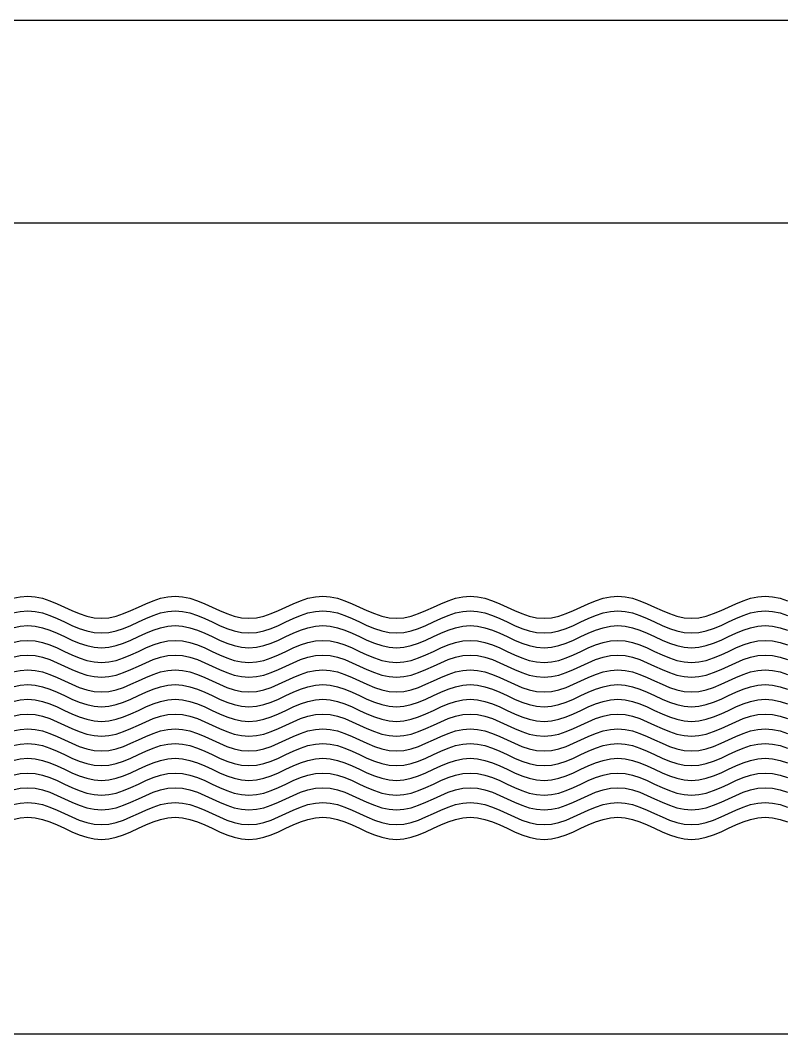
# Model space of a CAD drawing. Header units: millimetres. Extents: x -37 to 615, y -48 to 413.
# Drawn here: x 286.6 to 307.25, y 262.43 to 289.93 of the extents above; entities that cross this region are included whole.
import ezdxf

# ---------------------------------------------------------------- set-up
doc = ezdxf.new("R2010")
doc.units = ezdxf.units.MM

msp = doc.modelspace()

# ---------------------------------------------------------------- linework, layer by layer
at = {"color": 0}
for p, q in [((83.815, 289.926), (483.815, 289.926)), ((83.815, 262.426), (483.815, 262.426))]:
    msp.add_line(p, q, dxfattribs=at)
msp.add_line((83.815, 284.426), (483.815, 284.426))
at = {"color": 7}
for points in [[(286.4, 274.243), (286.6, 274.285), (286.8, 274.3), (287, 274.285), (287.2, 274.243), (287.4, 274.176), (287.6, 274.093), (287.8, 274), (288, 273.907), (288.2, 273.824), (288.4, 273.757), (288.6, 273.715), (288.8, 273.7), (289, 273.715), (289.2, 273.757), (289.4, 273.824), (289.6, 273.907), (289.8, 274), (290, 274.093), (290.2, 274.176), (290.4, 274.243), (290.6, 274.285), (290.8, 274.3), (291, 274.285), (291.2, 274.243), (291.4, 274.176), (291.6, 274.093), (291.8, 274), (292, 273.907), (292.2, 273.824), (292.4, 273.757), (292.6, 273.715), (292.8, 273.7), (293, 273.715), (293.2, 273.757), (293.4, 273.824), (293.6, 273.907), (293.8, 274), (294, 274.093), (294.2, 274.176), (294.4, 274.243), (294.6, 274.285), (294.8, 274.3), (295, 274.285), (295.2, 274.243), (295.4, 274.176), (295.6, 274.093), (295.8, 274), (296, 273.907), (296.2, 273.824), (296.4, 273.757), (296.6, 273.715), (296.8, 273.7), (297, 273.715), (297.2, 273.757), (297.4, 273.824), (297.6, 273.907), (297.8, 274), (298, 274.093), (298.2, 274.176), (298.4, 274.243), (298.6, 274.285), (298.8, 274.3), (299, 274.285), (299.2, 274.243), (299.4, 274.176), (299.6, 274.093), (299.8, 274), (300, 273.907), (300.2, 273.824), (300.4, 273.757), (300.6, 273.715), (300.8, 273.7), (301, 273.715), (301.2, 273.757), (301.4, 273.824), (301.6, 273.907), (301.8, 274), (302, 274.093), (302.2, 274.176), (302.4, 274.243), (302.6, 274.285), (302.8, 274.3), (303, 274.285), (303.2, 274.243), (303.4, 274.176), (303.6, 274.093), (303.8, 274), (304, 273.907), (304.2, 273.824), (304.4, 273.757), (304.6, 273.715), (304.8, 273.7), (305, 273.715), (305.2, 273.757), (305.4, 273.824), (305.6, 273.907), (305.8, 274), (306, 274.093), (306.2, 274.176), (306.4, 274.243), (306.6, 274.285), (306.8, 274.3), (307, 274.285), (307.2, 274.243), (307.4, 274.176)], [(286.4, 273.843), (286.6, 273.885), (286.8, 273.9), (287, 273.885), (287.2, 273.843), (287.4, 273.776), (287.6, 273.693), (287.8, 273.6), (288, 273.507), (288.2, 273.424), (288.4, 273.357), (288.6, 273.315), (288.8, 273.3), (289, 273.315), (289.2, 273.357), (289.4, 273.424), (289.6, 273.507), (289.8, 273.6), (290, 273.693), (290.2, 273.776), (290.4, 273.843), (290.6, 273.885), (290.8, 273.9), (291, 273.885), (291.2, 273.843), (291.4, 273.776), (291.6, 273.693), (291.8, 273.6), (292, 273.507), (292.2, 273.424), (292.4, 273.357), (292.6, 273.315), (292.8, 273.3), (293, 273.315), (293.2, 273.357), (293.4, 273.424), (293.6, 273.507), (293.8, 273.6), (294, 273.693), (294.2, 273.776), (294.4, 273.843), (294.6, 273.885), (294.8, 273.9), (295, 273.885), (295.2, 273.843), (295.4, 273.776), (295.6, 273.693), (295.8, 273.6), (296, 273.507), (296.2, 273.424), (296.4, 273.357), (296.6, 273.315), (296.8, 273.3), (297, 273.315), (297.2, 273.357), (297.4, 273.424), (297.6, 273.507), (297.8, 273.6), (298, 273.693), (298.2, 273.776), (298.4, 273.843), (298.6, 273.885), (298.8, 273.9), (299, 273.885), (299.2, 273.843), (299.4, 273.776), (299.6, 273.693), (299.8, 273.6), (300, 273.507), (300.2, 273.424), (300.4, 273.357), (300.6, 273.315), (300.8, 273.3), (301, 273.315), (301.2, 273.357), (301.4, 273.424), (301.6, 273.507), (301.8, 273.6), (302, 273.693), (302.2, 273.776), (302.4, 273.843), (302.6, 273.885), (302.8, 273.9), (303, 273.885), (303.2, 273.843), (303.4, 273.776), (303.6, 273.693), (303.8, 273.6), (304, 273.507), (304.2, 273.424), (304.4, 273.357), (304.6, 273.315), (304.8, 273.3), (305, 273.315), (305.2, 273.357), (305.4, 273.424), (305.6, 273.507), (305.8, 273.6), (306, 273.693), (306.2, 273.776), (306.4, 273.843), (306.6, 273.885), (306.8, 273.9), (307, 273.885), (307.2, 273.843), (307.4, 273.776)], [(286.4, 273.443), (286.6, 273.485), (286.8, 273.5), (287, 273.485), (287.2, 273.443), (287.4, 273.376), (287.6, 273.293), (287.8, 273.2), (288, 273.107), (288.2, 273.024), (288.4, 272.957), (288.6, 272.915), (288.8, 272.9), (289, 272.915), (289.2, 272.957), (289.4, 273.024), (289.6, 273.107), (289.8, 273.2), (290, 273.293), (290.2, 273.376), (290.4, 273.443), (290.6, 273.485), (290.8, 273.5), (291, 273.485), (291.2, 273.443), (291.4, 273.376), (291.6, 273.293), (291.8, 273.2), (292, 273.107), (292.2, 273.024), (292.4, 272.957), (292.6, 272.915), (292.8, 272.9), (293, 272.915), (293.2, 272.957), (293.4, 273.024), (293.6, 273.107), (293.8, 273.2), (294, 273.293), (294.2, 273.376), (294.4, 273.443), (294.6, 273.485), (294.8, 273.5), (295, 273.485), (295.2, 273.443), (295.4, 273.376), (295.6, 273.293), (295.8, 273.2), (296, 273.107), (296.2, 273.024), (296.4, 272.957), (296.6, 272.915), (296.8, 272.9), (297, 272.915), (297.2, 272.957), (297.4, 273.024), (297.6, 273.107), (297.8, 273.2), (298, 273.293), (298.2, 273.376), (298.4, 273.443), (298.6, 273.485), (298.8, 273.5), (299, 273.485), (299.2, 273.443), (299.4, 273.376), (299.6, 273.293), (299.8, 273.2), (300, 273.107), (300.2, 273.024), (300.4, 272.957), (300.6, 272.915), (300.8, 272.9), (301, 272.915), (301.2, 272.957), (301.4, 273.024), (301.6, 273.107), (301.8, 273.2), (302, 273.293), (302.2, 273.376), (302.4, 273.443), (302.6, 273.485), (302.8, 273.5), (303, 273.485), (303.2, 273.443), (303.4, 273.376), (303.6, 273.293), (303.8, 273.2), (304, 273.107), (304.2, 273.024), (304.4, 272.957), (304.6, 272.915), (304.8, 272.9), (305, 272.915), (305.2, 272.957), (305.4, 273.024), (305.6, 273.107), (305.8, 273.2), (306, 273.293), (306.2, 273.376), (306.4, 273.443), (306.6, 273.485), (306.8, 273.5), (307, 273.485), (307.2, 273.443), (307.4, 273.376)], [(286.4, 273.043), (286.6, 273.085), (286.8, 273.1), (287, 273.085), (287.2, 273.043), (287.4, 272.976), (287.6, 272.893), (287.8, 272.8), (288, 272.707), (288.2, 272.624), (288.4, 272.557), (288.6, 272.515), (288.8, 272.5), (289, 272.515), (289.2, 272.557), (289.4, 272.624), (289.6, 272.707), (289.8, 272.8), (290, 272.893), (290.2, 272.976), (290.4, 273.043), (290.6, 273.085), (290.8, 273.1), (291, 273.085), (291.2, 273.043), (291.4, 272.976), (291.6, 272.893), (291.8, 272.8), (292, 272.707), (292.2, 272.624), (292.4, 272.557), (292.6, 272.515), (292.8, 272.5), (293, 272.515), (293.2, 272.557), (293.4, 272.624), (293.6, 272.707), (293.8, 272.8), (294, 272.893), (294.2, 272.976), (294.4, 273.043), (294.6, 273.085), (294.8, 273.1), (295, 273.085), (295.2, 273.043), (295.4, 272.976), (295.6, 272.893), (295.8, 272.8), (296, 272.707), (296.2, 272.624), (296.4, 272.557), (296.6, 272.515), (296.8, 272.5), (297, 272.515), (297.2, 272.557), (297.4, 272.624), (297.6, 272.707), (297.8, 272.8), (298, 272.893), (298.2, 272.976), (298.4, 273.043), (298.6, 273.085), (298.8, 273.1), (299, 273.085), (299.2, 273.043), (299.4, 272.976), (299.6, 272.893), (299.8, 272.8), (300, 272.707), (300.2, 272.624), (300.4, 272.557), (300.6, 272.515), (300.8, 272.5), (301, 272.515), (301.2, 272.557), (301.4, 272.624), (301.6, 272.707), (301.8, 272.8), (302, 272.893), (302.2, 272.976), (302.4, 273.043), (302.6, 273.085), (302.8, 273.1), (303, 273.085), (303.2, 273.043), (303.4, 272.976), (303.6, 272.893), (303.8, 272.8), (304, 272.707), (304.2, 272.624), (304.4, 272.557), (304.6, 272.515), (304.8, 272.5), (305, 272.515), (305.2, 272.557), (305.4, 272.624), (305.6, 272.707), (305.8, 272.8), (306, 272.893), (306.2, 272.976), (306.4, 273.043), (306.6, 273.085), (306.8, 273.1), (307, 273.085), (307.2, 273.043), (307.4, 272.976)], [(286.4, 272.643), (286.6, 272.685), (286.8, 272.7), (287, 272.685), (287.2, 272.643), (287.4, 272.576), (287.6, 272.493), (287.8, 272.4), (288, 272.307), (288.2, 272.224), (288.4, 272.157), (288.6, 272.115), (288.8, 272.1), (289, 272.115), (289.2, 272.157), (289.4, 272.224), (289.6, 272.307), (289.8, 272.4), (290, 272.493), (290.2, 272.576), (290.4, 272.643), (290.6, 272.685), (290.8, 272.7), (291, 272.685), (291.2, 272.643), (291.4, 272.576), (291.6, 272.493), (291.8, 272.4), (292, 272.307), (292.2, 272.224), (292.4, 272.157), (292.6, 272.115), (292.8, 272.1), (293, 272.115), (293.2, 272.157), (293.4, 272.224), (293.6, 272.307), (293.8, 272.4), (294, 272.493), (294.2, 272.576), (294.4, 272.643), (294.6, 272.685), (294.8, 272.7), (295, 272.685), (295.2, 272.643), (295.4, 272.576), (295.6, 272.493), (295.8, 272.4), (296, 272.307), (296.2, 272.224), (296.4, 272.157), (296.6, 272.115), (296.8, 272.1), (297, 272.115), (297.2, 272.157), (297.4, 272.224), (297.6, 272.307), (297.8, 272.4), (298, 272.493), (298.2, 272.576), (298.4, 272.643), (298.6, 272.685), (298.8, 272.7), (299, 272.685), (299.2, 272.643), (299.4, 272.576), (299.6, 272.493), (299.8, 272.4), (300, 272.307), (300.2, 272.224), (300.4, 272.157), (300.6, 272.115), (300.8, 272.1), (301, 272.115), (301.2, 272.157), (301.4, 272.224), (301.6, 272.307), (301.8, 272.4), (302, 272.493), (302.2, 272.576), (302.4, 272.643), (302.6, 272.685), (302.8, 272.7), (303, 272.685), (303.2, 272.643), (303.4, 272.576), (303.6, 272.493), (303.8, 272.4), (304, 272.307), (304.2, 272.224), (304.4, 272.157), (304.6, 272.115), (304.8, 272.1), (305, 272.115), (305.2, 272.157), (305.4, 272.224), (305.6, 272.307), (305.8, 272.4), (306, 272.493), (306.2, 272.576), (306.4, 272.643), (306.6, 272.685), (306.8, 272.7), (307, 272.685), (307.2, 272.643), (307.4, 272.576)], [(286.4, 272.243), (286.6, 272.285), (286.8, 272.3), (287, 272.285), (287.2, 272.243), (287.4, 272.176), (287.6, 272.093), (287.8, 272), (288, 271.907), (288.2, 271.824), (288.4, 271.757), (288.6, 271.715), (288.8, 271.7), (289, 271.715), (289.2, 271.757), (289.4, 271.824), (289.6, 271.907), (289.8, 272), (290, 272.093), (290.2, 272.176), (290.4, 272.243), (290.6, 272.285), (290.8, 272.3), (291, 272.285), (291.2, 272.243), (291.4, 272.176), (291.6, 272.093), (291.8, 272), (292, 271.907), (292.2, 271.824), (292.4, 271.757), (292.6, 271.715), (292.8, 271.7), (293, 271.715), (293.2, 271.757), (293.4, 271.824), (293.6, 271.907), (293.8, 272), (294, 272.093), (294.2, 272.176), (294.4, 272.243), (294.6, 272.285), (294.8, 272.3), (295, 272.285), (295.2, 272.243), (295.4, 272.176), (295.6, 272.093), (295.8, 272), (296, 271.907), (296.2, 271.824), (296.4, 271.757), (296.6, 271.715), (296.8, 271.7), (297, 271.715), (297.2, 271.757), (297.4, 271.824), (297.6, 271.907), (297.8, 272), (298, 272.093), (298.2, 272.176), (298.4, 272.243), (298.6, 272.285), (298.8, 272.3), (299, 272.285), (299.2, 272.243), (299.4, 272.176), (299.6, 272.093), (299.8, 272), (300, 271.907), (300.2, 271.824), (300.4, 271.757), (300.6, 271.715), (300.8, 271.7), (301, 271.715), (301.2, 271.757), (301.4, 271.824), (301.6, 271.907), (301.8, 272), (302, 272.093), (302.2, 272.176), (302.4, 272.243), (302.6, 272.285), (302.8, 272.3), (303, 272.285), (303.2, 272.243), (303.4, 272.176), (303.6, 272.093), (303.8, 272), (304, 271.907), (304.2, 271.824), (304.4, 271.757), (304.6, 271.715), (304.8, 271.7), (305, 271.715), (305.2, 271.757), (305.4, 271.824), (305.6, 271.907), (305.8, 272), (306, 272.093), (306.2, 272.176), (306.4, 272.243), (306.6, 272.285), (306.8, 272.3), (307, 272.285), (307.2, 272.243), (307.4, 272.176)], [(286.4, 271.843), (286.6, 271.885), (286.8, 271.9), (287, 271.885), (287.2, 271.843), (287.4, 271.776), (287.6, 271.693), (287.8, 271.6), (288, 271.507), (288.2, 271.424), (288.4, 271.357), (288.6, 271.315), (288.8, 271.3), (289, 271.315), (289.2, 271.357), (289.4, 271.424), (289.6, 271.507), (289.8, 271.6), (290, 271.693), (290.2, 271.776), (290.4, 271.843), (290.6, 271.885), (290.8, 271.9), (291, 271.885), (291.2, 271.843), (291.4, 271.776), (291.6, 271.693), (291.8, 271.6), (292, 271.507), (292.2, 271.424), (292.4, 271.357), (292.6, 271.315), (292.8, 271.3), (293, 271.315), (293.2, 271.357), (293.4, 271.424), (293.6, 271.507), (293.8, 271.6), (294, 271.693), (294.2, 271.776), (294.4, 271.843), (294.6, 271.885), (294.8, 271.9), (295, 271.885), (295.2, 271.843), (295.4, 271.776), (295.6, 271.693), (295.8, 271.6), (296, 271.507), (296.2, 271.424), (296.4, 271.357), (296.6, 271.315), (296.8, 271.3), (297, 271.315), (297.2, 271.357), (297.4, 271.424), (297.6, 271.507), (297.8, 271.6), (298, 271.693), (298.2, 271.776), (298.4, 271.843), (298.6, 271.885), (298.8, 271.9), (299, 271.885), (299.2, 271.843), (299.4, 271.776), (299.6, 271.693), (299.8, 271.6), (300, 271.507), (300.2, 271.424), (300.4, 271.357), (300.6, 271.315), (300.8, 271.3), (301, 271.315), (301.2, 271.357), (301.4, 271.424), (301.6, 271.507), (301.8, 271.6), (302, 271.693), (302.2, 271.776), (302.4, 271.843), (302.6, 271.885), (302.8, 271.9), (303, 271.885), (303.2, 271.843), (303.4, 271.776), (303.6, 271.693), (303.8, 271.6), (304, 271.507), (304.2, 271.424), (304.4, 271.357), (304.6, 271.315), (304.8, 271.3), (305, 271.315), (305.2, 271.357), (305.4, 271.424), (305.6, 271.507), (305.8, 271.6), (306, 271.693), (306.2, 271.776), (306.4, 271.843), (306.6, 271.885), (306.8, 271.9), (307, 271.885), (307.2, 271.843), (307.4, 271.776)], [(286.4, 271.443), (286.6, 271.485), (286.8, 271.5), (287, 271.485), (287.2, 271.443), (287.4, 271.376), (287.6, 271.293), (287.8, 271.2), (288, 271.107), (288.2, 271.024), (288.4, 270.957), (288.6, 270.915), (288.8, 270.9), (289, 270.915), (289.2, 270.957), (289.4, 271.024), (289.6, 271.107), (289.8, 271.2), (290, 271.293), (290.2, 271.376), (290.4, 271.443), (290.6, 271.485), (290.8, 271.5), (291, 271.485), (291.2, 271.443), (291.4, 271.376), (291.6, 271.293), (291.8, 271.2), (292, 271.107), (292.2, 271.024), (292.4, 270.957), (292.6, 270.915), (292.8, 270.9), (293, 270.915), (293.2, 270.957), (293.4, 271.024), (293.6, 271.107), (293.8, 271.2), (294, 271.293), (294.2, 271.376), (294.4, 271.443), (294.6, 271.485), (294.8, 271.5), (295, 271.485), (295.2, 271.443), (295.4, 271.376), (295.6, 271.293), (295.8, 271.2), (296, 271.107), (296.2, 271.024), (296.4, 270.957), (296.6, 270.915), (296.8, 270.9), (297, 270.915), (297.2, 270.957), (297.4, 271.024), (297.6, 271.107), (297.8, 271.2), (298, 271.293), (298.2, 271.376), (298.4, 271.443), (298.6, 271.485), (298.8, 271.5), (299, 271.485), (299.2, 271.443), (299.4, 271.376), (299.6, 271.293), (299.8, 271.2), (300, 271.107), (300.2, 271.024), (300.4, 270.957), (300.6, 270.915), (300.8, 270.9), (301, 270.915), (301.2, 270.957), (301.4, 271.024), (301.6, 271.107), (301.8, 271.2), (302, 271.293), (302.2, 271.376), (302.4, 271.443), (302.6, 271.485), (302.8, 271.5), (303, 271.485), (303.2, 271.443), (303.4, 271.376), (303.6, 271.293), (303.8, 271.2), (304, 271.107), (304.2, 271.024), (304.4, 270.957), (304.6, 270.915), (304.8, 270.9), (305, 270.915), (305.2, 270.957), (305.4, 271.024), (305.6, 271.107), (305.8, 271.2), (306, 271.293), (306.2, 271.376), (306.4, 271.443), (306.6, 271.485), (306.8, 271.5), (307, 271.485), (307.2, 271.443), (307.4, 271.376)], [(286.4, 271.043), (286.6, 271.085), (286.8, 271.1), (287, 271.085), (287.2, 271.043), (287.4, 270.976), (287.6, 270.893), (287.8, 270.8), (288, 270.707), (288.2, 270.624), (288.4, 270.557), (288.6, 270.515), (288.8, 270.5), (289, 270.515), (289.2, 270.557), (289.4, 270.624), (289.6, 270.707), (289.8, 270.8), (290, 270.893), (290.2, 270.976), (290.4, 271.043), (290.6, 271.085), (290.8, 271.1), (291, 271.085), (291.2, 271.043), (291.4, 270.976), (291.6, 270.893), (291.8, 270.8), (292, 270.707), (292.2, 270.624), (292.4, 270.557), (292.6, 270.515), (292.8, 270.5), (293, 270.515), (293.2, 270.557), (293.4, 270.624), (293.6, 270.707), (293.8, 270.8), (294, 270.893), (294.2, 270.976), (294.4, 271.043), (294.6, 271.085), (294.8, 271.1), (295, 271.085), (295.2, 271.043), (295.4, 270.976), (295.6, 270.893), (295.8, 270.8), (296, 270.707), (296.2, 270.624), (296.4, 270.557), (296.6, 270.515), (296.8, 270.5), (297, 270.515), (297.2, 270.557), (297.4, 270.624), (297.6, 270.707), (297.8, 270.8), (298, 270.893), (298.2, 270.976), (298.4, 271.043), (298.6, 271.085), (298.8, 271.1), (299, 271.085), (299.2, 271.043), (299.4, 270.976), (299.6, 270.893), (299.8, 270.8), (300, 270.707), (300.2, 270.624), (300.4, 270.557), (300.6, 270.515), (300.8, 270.5), (301, 270.515), (301.2, 270.557), (301.4, 270.624), (301.6, 270.707), (301.8, 270.8), (302, 270.893), (302.2, 270.976), (302.4, 271.043), (302.6, 271.085), (302.8, 271.1), (303, 271.085), (303.2, 271.043), (303.4, 270.976), (303.6, 270.893), (303.8, 270.8), (304, 270.707), (304.2, 270.624), (304.4, 270.557), (304.6, 270.515), (304.8, 270.5), (305, 270.515), (305.2, 270.557), (305.4, 270.624), (305.6, 270.707), (305.8, 270.8), (306, 270.893), (306.2, 270.976), (306.4, 271.043), (306.6, 271.085), (306.8, 271.1), (307, 271.085), (307.2, 271.043), (307.4, 270.976)], [(286.4, 270.643), (286.6, 270.685), (286.8, 270.7), (287, 270.685), (287.2, 270.643), (287.4, 270.576), (287.6, 270.493), (287.8, 270.4), (288, 270.307), (288.2, 270.224), (288.4, 270.157), (288.6, 270.115), (288.8, 270.1), (289, 270.115), (289.2, 270.157), (289.4, 270.224), (289.6, 270.307), (289.8, 270.4), (290, 270.493), (290.2, 270.576), (290.4, 270.643), (290.6, 270.685), (290.8, 270.7), (291, 270.685), (291.2, 270.643), (291.4, 270.576), (291.6, 270.493), (291.8, 270.4), (292, 270.307), (292.2, 270.224), (292.4, 270.157), (292.6, 270.115), (292.8, 270.1), (293, 270.115), (293.2, 270.157), (293.4, 270.224), (293.6, 270.307), (293.8, 270.4), (294, 270.493), (294.2, 270.576), (294.4, 270.643), (294.6, 270.685), (294.8, 270.7), (295, 270.685), (295.2, 270.643), (295.4, 270.576), (295.6, 270.493), (295.8, 270.4), (296, 270.307), (296.2, 270.224), (296.4, 270.157), (296.6, 270.115), (296.8, 270.1), (297, 270.115), (297.2, 270.157), (297.4, 270.224), (297.6, 270.307), (297.8, 270.4), (298, 270.493), (298.2, 270.576), (298.4, 270.643), (298.6, 270.685), (298.8, 270.7), (299, 270.685), (299.2, 270.643), (299.4, 270.576), (299.6, 270.493), (299.8, 270.4), (300, 270.307), (300.2, 270.224), (300.4, 270.157), (300.6, 270.115), (300.8, 270.1), (301, 270.115), (301.2, 270.157), (301.4, 270.224), (301.6, 270.307), (301.8, 270.4), (302, 270.493), (302.2, 270.576), (302.4, 270.643), (302.6, 270.685), (302.8, 270.7), (303, 270.685), (303.2, 270.643), (303.4, 270.576), (303.6, 270.493), (303.8, 270.4), (304, 270.307), (304.2, 270.224), (304.4, 270.157), (304.6, 270.115), (304.8, 270.1), (305, 270.115), (305.2, 270.157), (305.4, 270.224), (305.6, 270.307), (305.8, 270.4), (306, 270.493), (306.2, 270.576), (306.4, 270.643), (306.6, 270.685), (306.8, 270.7), (307, 270.685), (307.2, 270.643), (307.4, 270.576)], [(286.4, 270.243), (286.6, 270.285), (286.8, 270.3), (287, 270.285), (287.2, 270.243), (287.4, 270.176), (287.6, 270.093), (287.8, 270), (288, 269.907), (288.2, 269.824), (288.4, 269.757), (288.6, 269.715), (288.8, 269.7), (289, 269.715), (289.2, 269.757), (289.4, 269.824), (289.6, 269.907), (289.8, 270), (290, 270.093), (290.2, 270.176), (290.4, 270.243), (290.6, 270.285), (290.8, 270.3), (291, 270.285), (291.2, 270.243), (291.4, 270.176), (291.6, 270.093), (291.8, 270), (292, 269.907), (292.2, 269.824), (292.4, 269.757), (292.6, 269.715), (292.8, 269.7), (293, 269.715), (293.2, 269.757), (293.4, 269.824), (293.6, 269.907), (293.8, 270), (294, 270.093), (294.2, 270.176), (294.4, 270.243), (294.6, 270.285), (294.8, 270.3), (295, 270.285), (295.2, 270.243), (295.4, 270.176), (295.6, 270.093), (295.8, 270), (296, 269.907), (296.2, 269.824), (296.4, 269.757), (296.6, 269.715), (296.8, 269.7), (297, 269.715), (297.2, 269.757), (297.4, 269.824), (297.6, 269.907), (297.8, 270), (298, 270.093), (298.2, 270.176), (298.4, 270.243), (298.6, 270.285), (298.8, 270.3), (299, 270.285), (299.2, 270.243), (299.4, 270.176), (299.6, 270.093), (299.8, 270), (300, 269.907), (300.2, 269.824), (300.4, 269.757), (300.6, 269.715), (300.8, 269.7), (301, 269.715), (301.2, 269.757), (301.4, 269.824), (301.6, 269.907), (301.8, 270), (302, 270.093), (302.2, 270.176), (302.4, 270.243), (302.6, 270.285), (302.8, 270.3), (303, 270.285), (303.2, 270.243), (303.4, 270.176), (303.6, 270.093), (303.8, 270), (304, 269.907), (304.2, 269.824), (304.4, 269.757), (304.6, 269.715), (304.8, 269.7), (305, 269.715), (305.2, 269.757), (305.4, 269.824), (305.6, 269.907), (305.8, 270), (306, 270.093), (306.2, 270.176), (306.4, 270.243), (306.6, 270.285), (306.8, 270.3), (307, 270.285), (307.2, 270.243), (307.4, 270.176)], [(286.4, 269.843), (286.6, 269.885), (286.8, 269.9), (287, 269.885), (287.2, 269.843), (287.4, 269.776), (287.6, 269.693), (287.8, 269.6), (288, 269.507), (288.2, 269.424), (288.4, 269.357), (288.6, 269.315), (288.8, 269.3), (289, 269.315), (289.2, 269.357), (289.4, 269.424), (289.6, 269.507), (289.8, 269.6), (290, 269.693), (290.2, 269.776), (290.4, 269.843), (290.6, 269.885), (290.8, 269.9), (291, 269.885), (291.2, 269.843), (291.4, 269.776), (291.6, 269.693), (291.8, 269.6), (292, 269.507), (292.2, 269.424), (292.4, 269.357), (292.6, 269.315), (292.8, 269.3), (293, 269.315), (293.2, 269.357), (293.4, 269.424), (293.6, 269.507), (293.8, 269.6), (294, 269.693), (294.2, 269.776), (294.4, 269.843), (294.6, 269.885), (294.8, 269.9), (295, 269.885), (295.2, 269.843), (295.4, 269.776), (295.6, 269.693), (295.8, 269.6), (296, 269.507), (296.2, 269.424), (296.4, 269.357), (296.6, 269.315), (296.8, 269.3), (297, 269.315), (297.2, 269.357), (297.4, 269.424), (297.6, 269.507), (297.8, 269.6), (298, 269.693), (298.2, 269.776), (298.4, 269.843), (298.6, 269.885), (298.8, 269.9), (299, 269.885), (299.2, 269.843), (299.4, 269.776), (299.6, 269.693), (299.8, 269.6), (300, 269.507), (300.2, 269.424), (300.4, 269.357), (300.6, 269.315), (300.8, 269.3), (301, 269.315), (301.2, 269.357), (301.4, 269.424), (301.6, 269.507), (301.8, 269.6), (302, 269.693), (302.2, 269.776), (302.4, 269.843), (302.6, 269.885), (302.8, 269.9), (303, 269.885), (303.2, 269.843), (303.4, 269.776), (303.6, 269.693), (303.8, 269.6), (304, 269.507), (304.2, 269.424), (304.4, 269.357), (304.6, 269.315), (304.8, 269.3), (305, 269.315), (305.2, 269.357), (305.4, 269.424), (305.6, 269.507), (305.8, 269.6), (306, 269.693), (306.2, 269.776), (306.4, 269.843), (306.6, 269.885), (306.8, 269.9), (307, 269.885), (307.2, 269.843), (307.4, 269.776)], [(286.4, 269.443), (286.6, 269.485), (286.8, 269.5), (287, 269.485), (287.2, 269.443), (287.4, 269.376), (287.6, 269.293), (287.8, 269.2), (288, 269.107), (288.2, 269.024), (288.4, 268.957), (288.6, 268.915), (288.8, 268.9), (289, 268.915), (289.2, 268.957), (289.4, 269.024), (289.6, 269.107), (289.8, 269.2), (290, 269.293), (290.2, 269.376), (290.4, 269.443), (290.6, 269.485), (290.8, 269.5), (291, 269.485), (291.2, 269.443), (291.4, 269.376), (291.6, 269.293), (291.8, 269.2), (292, 269.107), (292.2, 269.024), (292.4, 268.957), (292.6, 268.915), (292.8, 268.9), (293, 268.915), (293.2, 268.957), (293.4, 269.024), (293.6, 269.107), (293.8, 269.2), (294, 269.293), (294.2, 269.376), (294.4, 269.443), (294.6, 269.485), (294.8, 269.5), (295, 269.485), (295.2, 269.443), (295.4, 269.376), (295.6, 269.293), (295.8, 269.2), (296, 269.107), (296.2, 269.024), (296.4, 268.957), (296.6, 268.915), (296.8, 268.9), (297, 268.915), (297.2, 268.957), (297.4, 269.024), (297.6, 269.107), (297.8, 269.2), (298, 269.293), (298.2, 269.376), (298.4, 269.443), (298.6, 269.485), (298.8, 269.5), (299, 269.485), (299.2, 269.443), (299.4, 269.376), (299.6, 269.293), (299.8, 269.2), (300, 269.107), (300.2, 269.024), (300.4, 268.957), (300.6, 268.915), (300.8, 268.9), (301, 268.915), (301.2, 268.957), (301.4, 269.024), (301.6, 269.107), (301.8, 269.2), (302, 269.293), (302.2, 269.376), (302.4, 269.443), (302.6, 269.485), (302.8, 269.5), (303, 269.485), (303.2, 269.443), (303.4, 269.376), (303.6, 269.293), (303.8, 269.2), (304, 269.107), (304.2, 269.024), (304.4, 268.957), (304.6, 268.915), (304.8, 268.9), (305, 268.915), (305.2, 268.957), (305.4, 269.024), (305.6, 269.107), (305.8, 269.2), (306, 269.293), (306.2, 269.376), (306.4, 269.443), (306.6, 269.485), (306.8, 269.5), (307, 269.485), (307.2, 269.443), (307.4, 269.376)], [(286.4, 269.043), (286.6, 269.085), (286.8, 269.1), (287, 269.085), (287.2, 269.043), (287.4, 268.976), (287.6, 268.893), (287.8, 268.8), (288, 268.707), (288.2, 268.624), (288.4, 268.557), (288.6, 268.515), (288.8, 268.5), (289, 268.515), (289.2, 268.557), (289.4, 268.624), (289.6, 268.707), (289.8, 268.8), (290, 268.893), (290.2, 268.976), (290.4, 269.043), (290.6, 269.085), (290.8, 269.1), (291, 269.085), (291.2, 269.043), (291.4, 268.976), (291.6, 268.893), (291.8, 268.8), (292, 268.707), (292.2, 268.624), (292.4, 268.557), (292.6, 268.515), (292.8, 268.5), (293, 268.515), (293.2, 268.557), (293.4, 268.624), (293.6, 268.707), (293.8, 268.8), (294, 268.893), (294.2, 268.976), (294.4, 269.043), (294.6, 269.085), (294.8, 269.1), (295, 269.085), (295.2, 269.043), (295.4, 268.976), (295.6, 268.893), (295.8, 268.8), (296, 268.707), (296.2, 268.624), (296.4, 268.557), (296.6, 268.515), (296.8, 268.5), (297, 268.515), (297.2, 268.557), (297.4, 268.624), (297.6, 268.707), (297.8, 268.8), (298, 268.893), (298.2, 268.976), (298.4, 269.043), (298.6, 269.085), (298.8, 269.1), (299, 269.085), (299.2, 269.043), (299.4, 268.976), (299.6, 268.893), (299.8, 268.8), (300, 268.707), (300.2, 268.624), (300.4, 268.557), (300.6, 268.515), (300.8, 268.5), (301, 268.515), (301.2, 268.557), (301.4, 268.624), (301.6, 268.707), (301.8, 268.8), (302, 268.893), (302.2, 268.976), (302.4, 269.043), (302.6, 269.085), (302.8, 269.1), (303, 269.085), (303.2, 269.043), (303.4, 268.976), (303.6, 268.893), (303.8, 268.8), (304, 268.707), (304.2, 268.624), (304.4, 268.557), (304.6, 268.515), (304.8, 268.5), (305, 268.515), (305.2, 268.557), (305.4, 268.624), (305.6, 268.707), (305.8, 268.8), (306, 268.893), (306.2, 268.976), (306.4, 269.043), (306.6, 269.085), (306.8, 269.1), (307, 269.085), (307.2, 269.043), (307.4, 268.976)], [(286.4, 268.643), (286.6, 268.685), (286.8, 268.7), (287, 268.685), (287.2, 268.643), (287.4, 268.576), (287.6, 268.493), (287.8, 268.4), (288, 268.307), (288.2, 268.224), (288.4, 268.157), (288.6, 268.115), (288.8, 268.1), (289, 268.115), (289.2, 268.157), (289.4, 268.224), (289.6, 268.307), (289.8, 268.4), (290, 268.493), (290.2, 268.576), (290.4, 268.643), (290.6, 268.685), (290.8, 268.7), (291, 268.685), (291.2, 268.643), (291.4, 268.576), (291.6, 268.493), (291.8, 268.4), (292, 268.307), (292.2, 268.224), (292.4, 268.157), (292.6, 268.115), (292.8, 268.1), (293, 268.115), (293.2, 268.157), (293.4, 268.224), (293.6, 268.307), (293.8, 268.4), (294, 268.493), (294.2, 268.576), (294.4, 268.643), (294.6, 268.685), (294.8, 268.7), (295, 268.685), (295.2, 268.643), (295.4, 268.576), (295.6, 268.493), (295.8, 268.4), (296, 268.307), (296.2, 268.224), (296.4, 268.157), (296.6, 268.115), (296.8, 268.1), (297, 268.115), (297.2, 268.157), (297.4, 268.224), (297.6, 268.307), (297.8, 268.4), (298, 268.493), (298.2, 268.576), (298.4, 268.643), (298.6, 268.685), (298.8, 268.7), (299, 268.685), (299.2, 268.643), (299.4, 268.576), (299.6, 268.493), (299.8, 268.4), (300, 268.307), (300.2, 268.224), (300.4, 268.157), (300.6, 268.115), (300.8, 268.1), (301, 268.115), (301.2, 268.157), (301.4, 268.224), (301.6, 268.307), (301.8, 268.4), (302, 268.493), (302.2, 268.576), (302.4, 268.643), (302.6, 268.685), (302.8, 268.7), (303, 268.685), (303.2, 268.643), (303.4, 268.576), (303.6, 268.493), (303.8, 268.4), (304, 268.307), (304.2, 268.224), (304.4, 268.157), (304.6, 268.115), (304.8, 268.1), (305, 268.115), (305.2, 268.157), (305.4, 268.224), (305.6, 268.307), (305.8, 268.4), (306, 268.493), (306.2, 268.576), (306.4, 268.643), (306.6, 268.685), (306.8, 268.7), (307, 268.685), (307.2, 268.643), (307.4, 268.576)], [(286.4, 268.243), (286.6, 268.285), (286.8, 268.3), (287, 268.285), (287.2, 268.243), (287.4, 268.176), (287.6, 268.093), (287.8, 268), (288, 267.907), (288.2, 267.824), (288.4, 267.757), (288.6, 267.715), (288.8, 267.7), (289, 267.715), (289.2, 267.757), (289.4, 267.824), (289.6, 267.907), (289.8, 268), (290, 268.093), (290.2, 268.176), (290.4, 268.243), (290.6, 268.285), (290.8, 268.3), (291, 268.285), (291.2, 268.243), (291.4, 268.176), (291.6, 268.093), (291.8, 268), (292, 267.907), (292.2, 267.824), (292.4, 267.757), (292.6, 267.715), (292.8, 267.7), (293, 267.715), (293.2, 267.757), (293.4, 267.824), (293.6, 267.907), (293.8, 268), (294, 268.093), (294.2, 268.176), (294.4, 268.243), (294.6, 268.285), (294.8, 268.3), (295, 268.285), (295.2, 268.243), (295.4, 268.176), (295.6, 268.093), (295.8, 268), (296, 267.907), (296.2, 267.824), (296.4, 267.757), (296.6, 267.715), (296.8, 267.7), (297, 267.715), (297.2, 267.757), (297.4, 267.824), (297.6, 267.907), (297.8, 268), (298, 268.093), (298.2, 268.176), (298.4, 268.243), (298.6, 268.285), (298.8, 268.3), (299, 268.285), (299.2, 268.243), (299.4, 268.176), (299.6, 268.093), (299.8, 268), (300, 267.907), (300.2, 267.824), (300.4, 267.757), (300.6, 267.715), (300.8, 267.7), (301, 267.715), (301.2, 267.757), (301.4, 267.824), (301.6, 267.907), (301.8, 268), (302, 268.093), (302.2, 268.176), (302.4, 268.243), (302.6, 268.285), (302.8, 268.3), (303, 268.285), (303.2, 268.243), (303.4, 268.176), (303.6, 268.093), (303.8, 268), (304, 267.907), (304.2, 267.824), (304.4, 267.757), (304.6, 267.715), (304.8, 267.7), (305, 267.715), (305.2, 267.757), (305.4, 267.824), (305.6, 267.907), (305.8, 268), (306, 268.093), (306.2, 268.176), (306.4, 268.243), (306.6, 268.285), (306.8, 268.3), (307, 268.285), (307.2, 268.243), (307.4, 268.176)]]:
    msp.add_lwpolyline(points, dxfattribs=at)

doc.saveas('drawing.dxf')
